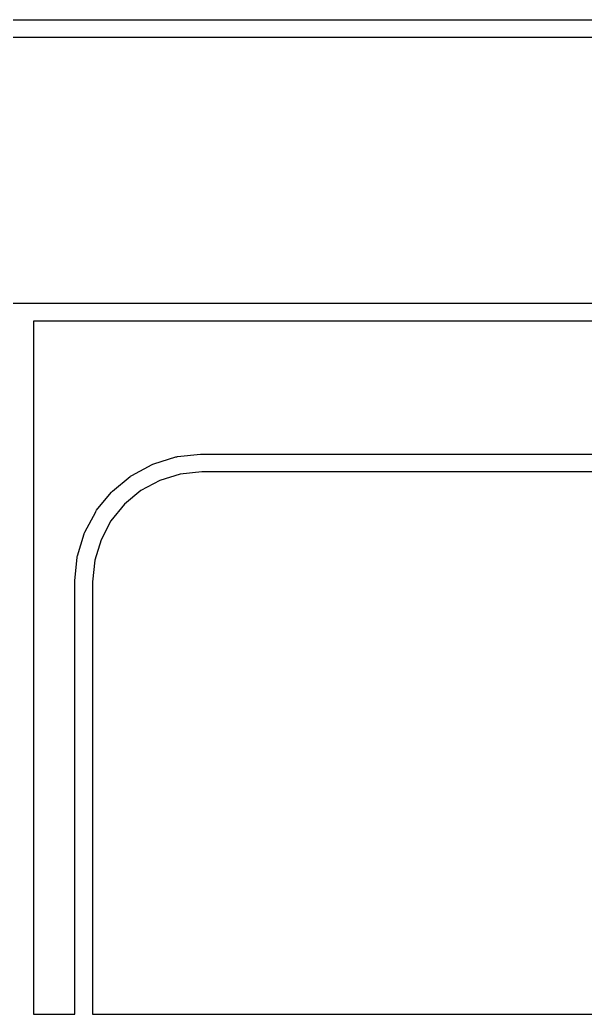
# Model space of a CAD drawing. Extents: x 18 to 369, y 6 to 139.
# Drawn here: x 291.83 to 296.61, y 41.95 to 50.34 of the extents above; entities that cross this region are included whole.
import ezdxf

# ---------------------------------------------------------------- set-up
doc = ezdxf.new("R2010")
doc.units = 0
doc.layers.add('BLACK', color=7, linetype='CONTINUOUS')

msp = doc.modelspace()

# ---------------------------------------------------------------- linework, layer by layer
at = {"layer": 'BLACK', "linetype": 'CONTINUOUS'}
for p, q in [((278.879, 50.3393), (321.334, 50.3394)), ((321.457, 50.1894), (278.968, 50.1893)), ((286.878, 47.9469), (291.871, 47.9469)), ((291.871, 47.9469), (291.874, 47.9473)), ((291.874, 47.9473), (291.878, 47.9469)), ((291.878, 47.9469), (321.871, 47.9469)), ((321.799, 47.7969), (291.949, 47.7969)), ((291.949, 47.7969), (291.949, 41.945)), ((293.36, 46.6728), (293.361, 46.6729)), ((293.361, 46.6729), (293.364, 46.6728)), ((293.364, 46.6728), (293.367, 46.6732)), ((293.367, 46.6732), (293.371, 46.6732)), ((293.371, 46.6732), (293.371, 46.6732)), ((293.371, 46.6732), (293.374, 46.6732)), ((293.374, 46.6732), (293.374, 46.6732)), ((293.374, 46.6732), (293.374, 46.6732)), ((293.374, 46.6732), (317.378, 46.6732)), ((292.952, 46.5865), (292.958, 46.5891)), ((292.958, 46.5891), (292.965, 46.5917)), ((292.965, 46.5917), (293.151, 46.6494)), ((293.151, 46.6494), (293.152, 46.6497)), ((293.151, 46.6494), (293.151, 46.6494)), ((293.152, 46.6497), (293.159, 46.651)), ((293.159, 46.651), (293.165, 46.6524)), ((293.165, 46.6524), (293.36, 46.6728)), ((292.78, 46.4932), (292.951, 46.586)), ((292.951, 46.586), (292.952, 46.5865)), ((292.951, 46.586), (292.951, 46.586)), ((292.951, 46.586), (292.951, 46.586)), ((293.371, 46.5232), (293.188, 46.5039)), ((293.375, 46.5232), (293.371, 46.5232)), ((317.371, 46.5232), (293.375, 46.5232)), ((292.617, 46.3606), (292.767, 46.485)), ((292.767, 46.485), (292.768, 46.4857)), ((292.767, 46.485), (292.767, 46.485)), ((292.767, 46.485), (292.767, 46.485)), ((292.768, 46.4857), (292.774, 46.4894)), ((292.774, 46.4894), (292.78, 46.4932)), ((293.016, 46.4506), (292.857, 46.3648)), ((293.188, 46.5039), (293.016, 46.4506)), ((292.483, 46.199), (292.607, 46.3502)), ((292.607, 46.351), (292.612, 46.3558)), ((292.607, 46.3502), (292.607, 46.351)), ((292.612, 46.3558), (292.617, 46.3606)), ((292.857, 46.3648), (292.718, 46.2497)), ((292.384, 46.0145), (292.475, 46.1868)), ((292.475, 46.1868), (292.476, 46.1877)), ((292.476, 46.1877), (292.48, 46.1933)), ((292.48, 46.1933), (292.483, 46.199)), ((292.718, 46.2497), (292.604, 46.1099)), ((292.604, 46.1099), (292.52, 45.9505)), ((292.378, 46.0019), (292.381, 46.0082)), ((292.378, 46.0009), (292.378, 46.0019)), ((292.381, 46.0082), (292.384, 46.0145)), ((292.322, 45.8141), (292.378, 46.0009)), ((292.378, 46.0009), (292.378, 46.0009)), ((292.378, 46.0009), (292.378, 46.0009)), ((292.52, 45.9505), (292.467, 45.7778)), ((292.3, 45.6055), (292.319, 45.7997)), ((292.319, 45.8008), (292.32, 45.8074)), ((292.319, 45.7998), (292.319, 45.8008)), ((292.319, 45.7997), (292.319, 45.7998)), ((292.319, 45.7997), (292.319, 45.7997)), ((292.32, 45.8074), (292.322, 45.8141)), ((292.467, 45.7778), (292.449, 45.5945)), ((292.299, 45.6019), (292.3, 45.6055)), ((292.299, 41.945), (292.299, 45.6019)), ((292.3, 45.6055), (292.3, 45.6055)), ((292.449, 45.5945), (292.449, 41.9451)), ((291.949, 41.945), (292.299, 41.945)), ((292.449, 41.9451), (297.427, 41.9451))]:
    msp.add_line(p, q, dxfattribs=at)

doc.saveas('drawing.dxf')
